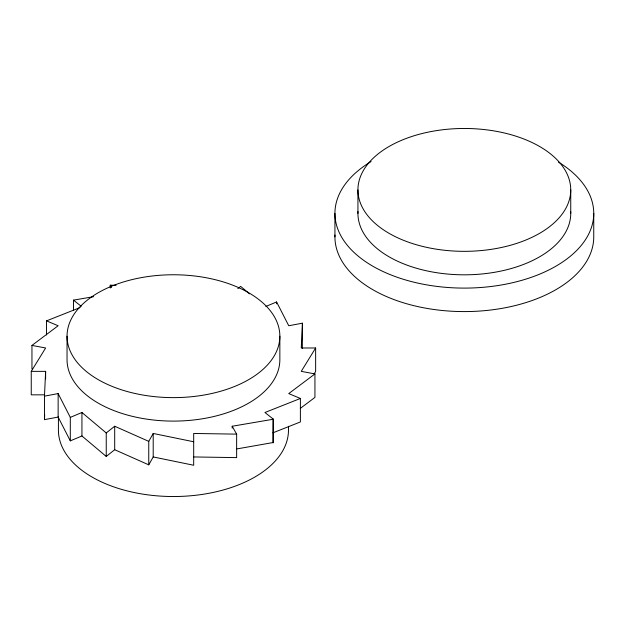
<?xml version="1.0" encoding="UTF-8"?>
<svg xmlns="http://www.w3.org/2000/svg" width="625" height="625" viewBox="0 0 625 625"><rect width="100%" height="100%" fill="white"/><g stroke="black" fill="none" stroke-linecap="round" stroke-linejoin="round"><path stroke-width="0.94" d="M114.695 449.719L148.758 464.844L148.758 441.359L114.695 426.242L114.695 449.719L106.242 456.438L81.938 435.984L70.305 440.859L58.141 417.07L44.469 419.633L44.469 396.156L45.625 371.359L31.25 371.359L31.25 394.836L44.672 394.836M44.469 419.633L44.688 414.867M265.844 306.461L276.586 301.961L288.75 325.75L302.422 323.188L301.258 347.984L315.641 347.984L315.641 371.461L314.148 373.883M302.336 348.57L302.422 323.188M273.188 419.047L273.125 442.742L273.188 419.047L264.953 412.5L300.383 398.469L300.383 421.953L272.922 432.828M148.758 441.359L153.203 433.461L193.688 441.766M148.758 464.844L153.203 456.945L153.203 433.461M31.25 371.359L45.625 347.984L31.953 345.414L31.953 368.898M315.641 347.984L301.258 371.359L314.938 373.922L314.938 397.406L300.305 408.391M237.828 288.625L240.648 286.383L249.484 293.82M106.242 456.438L106.242 432.953L114.695 426.242M31.953 345.414L58.141 325.75L46.508 320.875L46.508 334.961M314.938 373.922L288.75 393.586L300.383 398.469M70.305 440.859L70.305 417.383L81.938 412.5L106.242 432.953M46.508 320.875L80.164 307.539M44.469 396.156L58.141 393.586L70.305 417.383M73.484 310.453L73.484 300.125L93.609 296.695M232.195 428.117L232.195 426.242L273.125 419.266M236.953 448.906L273.188 442.531M110.25 288.023L110.25 285.203L116.109 285.297M193.688 456.945L236.641 457.617L236.641 434.133L193.688 433.461L193.688 465.25L153.203 456.945M73.484 300.125L81.234 306.281M232.195 426.242L236.641 434.133M110.25 285.203L111.586 287.57M593.75 213.391L593.75 236.867A129.406 74.711 0 0 1 462.742 311.578A129.406 74.711 0 0 1 334.969 235.023M570.742 189.906A106.406 61.43 0 0 1 411.141 243.109A106.406 61.43 0 0 1 411.141 136.703A106.406 61.43 0 0 1 570.742 189.906L570.742 213.391M357.938 189.906L357.938 213.391M334.93 213.391L334.93 236.867M288.477 426.281L288.477 430.109A115.031 66.414 0 0 1 173.445 496.523A115.031 66.414 0 0 1 58.414 430.109L58.414 416.695M279.852 336.188A106.406 61.43 0 0 1 120.242 389.391A106.406 61.43 0 0 1 120.242 282.992A106.406 61.43 0 0 1 279.852 336.188L279.852 359.672A106.406 61.43 0 0 1 173.445 421.102A106.406 61.43 0 0 1 67.039 359.672L67.039 336.188M276.586 301.961L276.586 303.836M81.938 412.5L81.938 435.984M58.141 393.586L58.141 417.07M45.625 371.359L45.625 378.875M558.445 162.102A129.406 74.711 0 0 1 554.664 266.891A129.406 74.711 0 0 1 373.125 266.383A129.406 74.711 0 0 1 371.094 161.578M570.695 211.508A106.406 61.43 0 0 1 464.344 274.82A106.406 61.43 0 0 1 357.984 211.508"/></g></svg>
